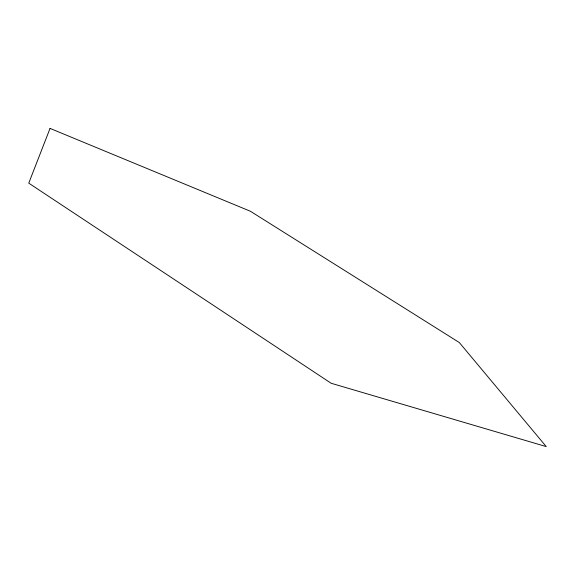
<?xml version="1.0" encoding="UTF-8"?>
<svg xmlns="http://www.w3.org/2000/svg" width="575" height="575" viewBox="0 0 575 575"><rect width="100%" height="100%" fill="white"/><g stroke="black" fill="none" stroke-linecap="round" stroke-linejoin="round"><path stroke-width="0.86" d="M50.047 128.405L28.75 183.152L331.157 383.266L546.25 446.595L459.31 342.535L250.434 211.269L50.047 128.405"/></g></svg>
